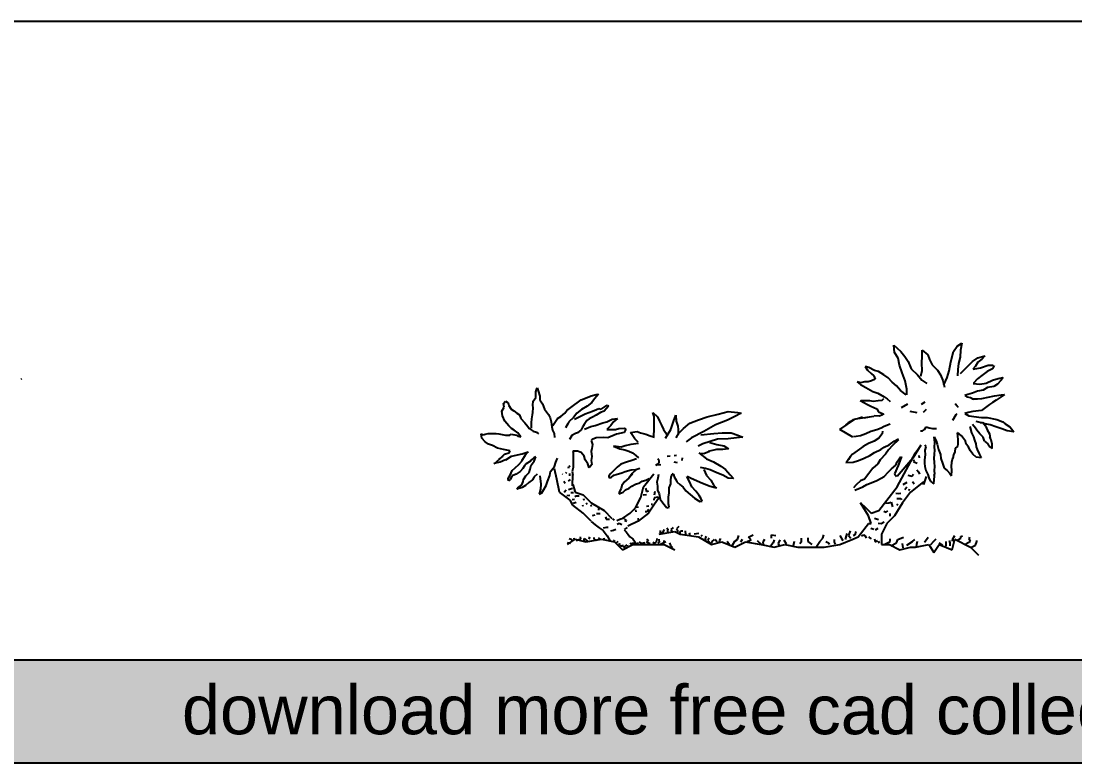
# Model space of a CAD drawing. Header units: millimetres. Extents: x 284148 to 331264, y 78716 to 101523.
# Drawn here: x 318891 to 325490, y 78716 to 83365 of the extents above; entities that cross this region are included whole.
import ezdxf

# ---------------------------------------------------------------- set-up
doc = ezdxf.new("R2010")
doc.units = ezdxf.units.MM
doc.layers.add('www.cad-blocks.net', color=7, linetype='Continuous')
doc.styles.get("Standard").update_dxf_attribs({"font": 'arial.ttf'})

# ---------------------------------------------------------------- blocks, each defined once
blk = doc.blocks.new('A$C3115566C')
at = {"ltscale": 0.02}
blk.add_line((821.4, 735), (824, 737.6), dxfattribs=at)
blk = doc.blocks.new('A$C6ADF5D3E')
for p, q in [((1490.3, 654.7), (1505.3, 664.3)), ((1505.3, 664.3), (1501.2, 642.4)), ((1292.2, 657.4), (1303.1, 647.9)), ((1294.9, 634.2), (1292.2, 657.4)), ((1305.9, 616.4), (1294.9, 634.2)), ((1303.1, 647.9), (1314.1, 638.3)), ((1314.1, 638.3), (1326.4, 621.9)), ((1381, 642.4), (1398.7, 627.4)), ((1381, 623.3), (1381, 642.4)), ((1398.7, 627.4), (1404.2, 612.3)), ((1471.1, 605.5), (1479.3, 638.3)), ((1479.3, 638.3), (1490.3, 654.7)), ((1501.2, 642.4), (1499.8, 620.5)), ((1310, 594.6), (1305.9, 616.4)), ((1318.2, 571.3), (1310, 594.6)), ((1326.4, 621.9), (1337.3, 606.9)), ((1337.3, 606.9), (1346.8, 583.6)), ((1379.6, 601.4), (1381, 623.3)), ((1381, 578.2), (1379.6, 601.4)), ((1404.2, 612.3), (1412.4, 595.9)), ((1412.4, 595.9), (1428.8, 579.5)), ((1465.7, 576.8), (1471.1, 605.5)), ((1494.4, 600), (1493, 580.9)), ((1499.8, 620.5), (1494.4, 600)), ((1523, 590.5), (1538.1, 606.9)), ((1538.1, 606.9), (1555.8, 617.8)), ((1555.8, 604.1), (1547.6, 591.8)), ((1555.8, 617.8), (1577.7, 624.6)), ((1568.1, 613.7), (1555.8, 604.1)), ((1564, 586.4), (1587.2, 594.6)), ((1577.7, 624.6), (1568.1, 613.7)), ((1587.2, 594.6), (1603.6, 594.6)), ((1202.1, 590.5), (1210.3, 579.5)), ((1214.3, 587.7), (1202.1, 590.5)), ((1210.3, 579.5), (1221.2, 568.6)), ((1232.1, 578.2), (1214.3, 587.7)), ((1221.2, 568.6), (1229.4, 561.8)), ((1229.4, 561.8), (1233.5, 550.8)), ((1244.4, 575.4), (1232.1, 578.2)), ((1260.8, 564.5), (1244.4, 575.4)), ((1274.4, 554.9), (1260.8, 564.5)), ((1327.7, 545.4), (1318.2, 571.3)), ((1346.8, 583.6), (1366, 564.5)), ((1366, 564.5), (1379.6, 548.1)), ((1376.9, 560.4), (1381, 578.2)), ((1428.8, 579.5), (1438.4, 564.5)), ((1438.4, 564.5), (1445.2, 546.7)), ((1458.8, 556.3), (1465.7, 576.8)), ((1493, 580.9), (1491.6, 561.8)), ((1501.2, 568.6), (1523, 590.5)), ((1547.6, 591.8), (1539.4, 582.3)), ((1540.8, 582.3), (1564, 586.4)), ((1568.1, 563.1), (1554.5, 552.2)), ((1584.5, 575.4), (1568.1, 563.1)), ((1600.9, 583.6), (1584.5, 575.4)), ((1602.1, 583.5), (1607.2, 593.6)), ((1177.5, 542.6), (1188.4, 534.4)), ((1188.4, 539.9), (1177.5, 542.6)), ((1200.7, 542.6), (1188.4, 539.9)), ((1188.4, 534.4), (1204.8, 524.9)), ((1211.6, 542.6), (1200.7, 542.6)), ((1222.5, 545.4), (1211.6, 542.6)), ((1233.5, 550.8), (1222.5, 545.4)), ((1286.7, 541.3), (1274.4, 554.9)), ((1300.4, 530.3), (1286.7, 541.3)), ((1312.7, 515.3), (1300.4, 530.3)), ((1333.2, 519.4), (1327.7, 545.4)), ((1379.6, 548.1), (1396, 537.2)), ((1445.2, 546.7), (1450.7, 526.2)), ((1449.3, 533.1), (1458.8, 556.3)), ((1540.8, 537.2), (1561.3, 535.8)), ((1554.5, 552.2), (1542.2, 538.5)), ((1561.3, 535.8), (1581.8, 538.5)), ((1581.8, 538.5), (1600.9, 548.1)), ((1600.9, 548.1), (1618.7, 553.6)), ((1617.3, 535.8), (1605, 527.6)), ((1626.9, 546.7), (1617.3, 535.8)), ((1618.7, 553.6), (1635.1, 556.3)), ((1635.1, 556.3), (1626.9, 546.7)), ((171.9, 511.4), (176, 523.9)), ((171.9, 505.8), (171.9, 511.4)), ((171.9, 493.4), (171.9, 505.8)), ((176, 523.9), (178.8, 514.2)), ((178.8, 514.2), (184.3, 497.5)), ((184.3, 497.5), (184.3, 486.4)), ((327.1, 492), (345.1, 498.9)), ((345.1, 498.9), (360.3, 503.1)), ((367.3, 504.5), (354.8, 489.2)), ((360.3, 503.1), (367.3, 504.5)), ((1204.8, 524.9), (1226.6, 512.6)), ((1226.6, 512.6), (1241.7, 507.1)), ((1241.7, 507.1), (1262.2, 496.2)), ((1262.2, 496.2), (1271.7, 489.3)), ((1330.5, 501.6), (1312.7, 515.3)), ((1333.2, 501.6), (1333.2, 519.4)), ((1524.4, 503), (1514.9, 500.3)), ((1514.9, 500.3), (1520.5, 495.9)), ((1520.5, 495.9), (1532.1, 493.5)), ((1538.1, 507.1), (1524.4, 503)), ((1554.5, 513.9), (1538.1, 507.1)), ((1572.2, 516.7), (1554.5, 513.9)), ((1585.9, 524.9), (1572.2, 516.7)), ((1605, 527.6), (1585.9, 524.9)), ((1587.2, 494.8), (1607.7, 498.9)), ((1607.7, 498.9), (1628.2, 501.6)), ((1639.2, 503), (1625.5, 493.4)), ((1628.2, 501.6), (1639.2, 503)), ((65.2, 450.4), (72.1, 462.9)), ((70.7, 475.3), (76.3, 482.3)), ((72.1, 462.9), (70.7, 475.3)), ((76.3, 482.3), (84.6, 476.7)), ((84.6, 476.7), (87.3, 468.4)), ((87.3, 468.4), (94.3, 457.3)), ((162.2, 469.8), (163.6, 482.3)), ((163.6, 461.5), (162.2, 469.8)), ((163.6, 482.3), (171.9, 493.4)), ((184.3, 486.4), (192.7, 474)), ((192.7, 474), (198.2, 457.3)), ((268.9, 453.2), (293.8, 471.2)), ((293.8, 471.2), (300.8, 476.7)), ((300.8, 476.7), (313.2, 486.4)), ((313.2, 486.4), (327.1, 492)), ((332.6, 467), (314.6, 455.9)), ((346.5, 478.1), (332.6, 467)), ((354.8, 489.2), (346.5, 478.1)), ((375.6, 457.3), (395, 469.8)), ((399.1, 467), (385.3, 450.4)), ((395, 469.8), (399.1, 467)), ((1187, 483.9), (1210.3, 471.6)), ((1189.8, 483.9), (1215.7, 483.9)), ((1210.3, 471.6), (1219.8, 466.1)), ((1215.7, 483.9), (1228, 482.5)), ((1219.8, 466.1), (1238.9, 457.9)), ((1228, 482.5), (1243, 483.9)), ((1243, 483.9), (1255.3, 485.2)), ((1255.3, 485.2), (1260.8, 490.7)), ((1271.7, 489.3), (1281.3, 481.1)), ((1316, 461.8), (1336, 474.1)), ((1379.3, 472.6), (1390.1, 480.3)), ((1490.5, 466.4), (1484.3, 474.1)), ((1495.1, 461.8), (1490.5, 466.4)), ((1532.1, 493.5), (1541.5, 488.9)), ((1536.7, 489.3), (1543.5, 489.3)), ((1543.5, 489.3), (1554.5, 489.3)), ((1554.5, 489.3), (1568.1, 490.7)), ((1579.1, 462), (1566.8, 452.4)), ((1568.1, 490.7), (1587.2, 494.8)), ((1591.3, 471.6), (1579.1, 462)), ((1600.9, 478.4), (1591.3, 471.6)), ((1613.2, 485.2), (1600.9, 478.4)), ((1625.5, 493.4), (1613.2, 485.2)), ((66.6, 436.5), (65.2, 450.4)), ((74.9, 419.9), (66.6, 436.5)), ((94.3, 457.3), (102.6, 451.8)), ((102.6, 451.8), (112.3, 444.8)), ((112.3, 444.8), (120.6, 439.3)), ((120.6, 439.3), (124.8, 428.2)), ((159.4, 426.8), (160.8, 439.3)), ((160.8, 439.3), (162.2, 446.2)), ((162.2, 446.2), (163.6, 461.5)), ((198.2, 457.3), (210.7, 440.7)), ((210.7, 440.7), (216.2, 429.6)), ((216.2, 429.6), (219, 417.1)), ((239.8, 428.2), (249.5, 433.7)), ((249.5, 433.7), (262, 444.8)), ((262, 444.8), (268.9, 453.2)), ((289.7, 431), (274.4, 417.1)), ((299.4, 444.8), (289.7, 431)), ((292.4, 425.4), (311.8, 435.1)), ((314.6, 455.9), (299.4, 444.8)), ((311.8, 435.1), (325.7, 442.1)), ((325.7, 442.1), (349.3, 450.4)), ((349.3, 432.4), (338.2, 426.8)), ((349.3, 450.4), (361.7, 455.9)), ((360.3, 437.9), (349.3, 432.4)), ((374.2, 446.2), (360.3, 437.9)), ((361.7, 455.9), (368.7, 458.7)), ((368.7, 458.7), (375.6, 457.3)), ((385.3, 450.4), (374.2, 446.2)), ((537.9, 446.8), (551.9, 432.7)), ((541.7, 434), (537.9, 446.8)), ((541.7, 413.6), (541.7, 434)), ((551.9, 432.7), (558.3, 420)), ((602.9, 418.7), (609.3, 437.8)), ((609.3, 437.8), (610.6, 420)), ((680.7, 423.8), (707.5, 432.7)), ((707.5, 432.7), (741.9, 441.7)), ((741.9, 441.7), (773.8, 449.3)), ((794.2, 434), (771.3, 422.5)), ((773.8, 449.3), (803.1, 446.8)), ((814.6, 444.2), (794.2, 434)), ((803.1, 446.8), (814.6, 444.2)), ((1172, 426.5), (1229.4, 434.7)), ((1193.9, 431.9), (1178.8, 426.5)), ((1199.1, 429.5), (1216.2, 433.1)), ((1230.7, 437.4), (1247.1, 436)), ((1238.9, 457.9), (1244.4, 448.3)), ((1244.4, 448.3), (1259.4, 442.9)), ((1247.1, 436), (1256.7, 440.1)), ((1259.4, 442.9), (1260.8, 440.1)), ((1342.2, 450.9), (1363.8, 446.3)), ((1385.5, 447.8), (1394.7, 457.1)), ((1476.6, 423.1), (1487.4, 440.1)), ((1487.4, 440.1), (1490.5, 443.2)), ((1525.5, 446.7), (1514.7, 443.6)), ((1514.7, 443.6), (1527, 435.8)), ((1539.4, 449.7), (1525.5, 446.7)), ((1527, 435.8), (1567.2, 431.2)), ((1566.8, 452.4), (1539.4, 449.7)), ((1567.2, 431.2), (1584.2, 431.2)), ((1584.2, 431.2), (1615.1, 425)), ((87.3, 404.6), (74.9, 419.9)), ((95.7, 396.3), (87.3, 404.6)), ((104, 390.8), (95.7, 396.3)), ((124.8, 428.2), (137.2, 414.3)), ((137.2, 414.3), (146.9, 403.2)), ((146.9, 403.2), (151.1, 396.3)), ((151.1, 396.3), (163.6, 388)), ((158, 414.3), (159.4, 426.8)), ((158, 397.7), (158, 414.3)), ((219, 417.1), (221.8, 401.8)), ((221.8, 401.8), (223.2, 390.8)), ((224.5, 406), (239.8, 428.2)), ((271.7, 411.6), (264.7, 399.1)), ((274.4, 417.1), (271.7, 411.6)), ((317.4, 400.5), (313.2, 392.1)), ((322.9, 408.8), (317.4, 400.5)), ((331.2, 421.3), (322.9, 408.8)), ((324.3, 394.9), (343.7, 403.2)), ((338.2, 426.8), (331.2, 421.3)), ((343.7, 403.2), (357.6, 406)), ((357.6, 406), (381.1, 414.3)), ((381.1, 414.3), (393.6, 417.1)), ((393.6, 417.1), (410.2, 425.4)), ((406.1, 406), (393.6, 393.5)), ((414.4, 417.1), (406.1, 406)), ((410.2, 425.4), (426.9, 428.2)), ((426.9, 428.2), (414.4, 417.1)), ((421.3, 393.5), (431, 396.3)), ((431, 396.3), (447.6, 397.7)), ((447.6, 397.7), (453.2, 394.9)), ((541.7, 393.2), (541.7, 413.6)), ((558.3, 420), (564.7, 407.2)), ((564.7, 407.2), (571.1, 393.2)), ((594, 393.2), (602.9, 418.7)), ((610.6, 420), (615.7, 403.4)), ((615.7, 403.4), (617, 393.2)), ((619.5, 381.7), (633.5, 397)), ((633.5, 397), (653.9, 413.6)), ((653.9, 413.6), (680.7, 423.8)), ((734.3, 408.5), (697.3, 386.8)), ((771.3, 422.5), (734.3, 408.5)), ((1122.8, 393.6), (1172, 426.5)), ((1148.8, 414.1), (1140.6, 407.3)), ((1157, 418.3), (1148.8, 414.1)), ((1163.8, 423.7), (1157, 418.3)), ((1178.8, 426.5), (1163.8, 423.7)), ((1252.6, 397.7), (1238.9, 392.3)), ((1262.2, 403.2), (1252.6, 397.7)), ((1281.3, 410), (1262.2, 403.2)), ((1388.5, 393.8), (1393.2, 401.5)), ((1393.2, 401.5), (1402.4, 398.4)), ((1402.4, 398.4), (1413.3, 396.9)), ((1413.3, 396.9), (1425.6, 396.9)), ((1529.9, 403.2), (1535.3, 382.7)), ((1547.6, 397.7), (1538.1, 408.7)), ((1551.7, 390.9), (1547.6, 397.7)), ((1562.6, 415.8), (1550.2, 418.8)), ((1562.6, 415.8), (1570.4, 414.9)), ((1570.4, 414.9), (1581.8, 408.5)), ((1580.4, 403.2), (1573, 411.1)), ((1593.4, 408), (1578, 411.1)), ((1580.4, 403.2), (1584.5, 392.3)), ((1612, 401.8), (1593.4, 408)), ((1630.5, 395.7), (1612, 401.8)), ((1615.1, 425), (1633.6, 417.3)), ((1633.6, 417.3), (1641.3, 411.1)), ((1641.3, 411.1), (1655.2, 401.8)), ((1655.2, 401.8), (1661.4, 394.1)), ((0, 379.7), (7, 376.9)), ((2.8, 365.8), (0, 379.7)), ((12.5, 354.7), (2.8, 365.8)), ((7, 376.9), (12.5, 378.3)), ((12.5, 378.3), (22.2, 381)), ((22.2, 381), (37.5, 381)), ((37.5, 381), (47.2, 381)), ((47.2, 381), (55.5, 379.7)), ((55.5, 379.7), (76.3, 375.5)), ((76.3, 375.5), (90.1, 375.5)), ((90.1, 375.5), (94.3, 378.3)), ((94.3, 378.3), (110.9, 375.5)), ((115.1, 382.4), (104, 390.8)), ((110.9, 375.5), (115.1, 372.7)), ((124.8, 370), (115.1, 382.4)), ((115.1, 372.7), (124.8, 370)), ((163.6, 388), (173.3, 385.2)), ((173.3, 385.2), (180.2, 379.7)), ((223.2, 390.8), (228.7, 381)), ((228.7, 381), (230.1, 368.6)), ((284.1, 374.1), (277.2, 361.6)), ((295.2, 381), (284.1, 374.1)), ((302.1, 382.4), (295.2, 381)), ((313.2, 392.1), (302.1, 382.4)), ((360.3, 367.2), (347.9, 361.6)), ((382.5, 368.6), (360.3, 367.2)), ((396.4, 367.2), (382.5, 368.6)), ((393.6, 393.5), (406.1, 393.5)), ((424.1, 378.3), (396.4, 367.2)), ((406.1, 393.5), (421.3, 393.5)), ((447.6, 383.8), (424.1, 378.3)), ((453.2, 394.9), (447.6, 383.8)), ((467.8, 384.2), (488.2, 386.8)), ((472.9, 376.6), (467.8, 384.2)), ((481.8, 363.8), (472.9, 376.6)), ((492, 353.6), (481.8, 363.8)), ((488.2, 386.8), (499.6, 383)), ((499.6, 383), (516.2, 379.1)), ((516.2, 379.1), (529, 374)), ((529, 374), (543, 368.9)), ((540.4, 374), (541.7, 393.2)), ((571.1, 393.2), (577.4, 384.2)), ((577.4, 366.4), (594, 393.2)), ((577.4, 384.2), (582.5, 374)), ((610.6, 367.7), (619.5, 381.7)), ((617, 393.2), (617, 377.9)), ((659, 367.7), (642.5, 354.9)), ((697.3, 386.8), (659, 367.7)), ((688.4, 376.6), (729.2, 380.4)), ((729.2, 380.4), (754.7, 383)), ((773.8, 363.8), (740.6, 362.6)), ((754.7, 383), (782.7, 383)), ((799.3, 367.7), (773.8, 363.8)), ((782.7, 383), (804.4, 375.3)), ((819.7, 368.9), (799.3, 367.7)), ((804.4, 375.3), (819.7, 368.9)), ((1163.8, 369), (1122.8, 393.6)), ((1174.7, 371.8), (1166.5, 370.4)), ((1188.4, 373.1), (1174.7, 371.8)), ((1204.8, 380), (1188.4, 373.1)), ((1219.8, 386.8), (1204.8, 380)), ((1238.9, 392.3), (1219.8, 386.8)), ((1245.8, 366.3), (1230.7, 356.7)), ((1255.3, 380), (1245.8, 366.3)), ((1256.7, 388.2), (1255.3, 380)), ((1293.6, 356.7), (1307.2, 363.6)), ((1376.2, 389.1), (1382.4, 389.1)), ((1382.4, 389.1), (1388.5, 393.8)), ((1418.4, 369.9), (1424.7, 358)), ((1420.4, 353.1), (1418.4, 369.9)), ((1490.3, 382.7), (1493, 362.2)), ((1503.9, 373.1), (1491.6, 384.1)), ((1516.2, 356.7), (1503.9, 373.1)), ((1535.3, 382.7), (1542.2, 370.4)), ((1542.2, 370.4), (1544.9, 359.5)), ((1561.3, 380), (1551.7, 390.9)), ((1572.2, 369), (1561.3, 380)), ((1576.3, 356.7), (1572.2, 369)), ((1584.5, 392.3), (1591.3, 380)), ((1591.3, 380), (1594.1, 364.9)), ((1597.5, 361.5), (1592.9, 369.7)), ((1647.5, 389.5), (1630.5, 395.7)), ((1667.6, 386.4), (1647.5, 389.5)), ((1661.4, 394.1), (1667.6, 386.4)), ((23.6, 347.8), (12.5, 354.7)), ((36.1, 343.6), (23.6, 347.8)), ((51.3, 335.3), (36.1, 343.6)), ((70.7, 331.1), (51.3, 335.3)), ((91.5, 327), (70.7, 331.1)), ((347.9, 361.6), (345.1, 358.9)), ((345.1, 358.9), (349.3, 346.4)), ((346.5, 333.9), (345.1, 324.2)), ((349.3, 346.4), (346.5, 333.9)), ((414.2, 340.9), (434.6, 333.2)), ((423.1, 339.6), (414.2, 340.9)), ((438.4, 338.3), (423.1, 339.6)), ((434.6, 333.2), (449.9, 329.4)), ((451.2, 342.1), (438.4, 338.3)), ((469, 346), (451.2, 342.1)), ((493.3, 349.8), (469, 346)), ((694.7, 348.5), (679.4, 340.9)), ((717.7, 356.2), (694.7, 348.5)), ((736.8, 330.6), (711.3, 324.3)), ((716.4, 352.3), (738.1, 346)), ((740.6, 362.6), (717.7, 356.2)), ((757.2, 330.6), (736.8, 330.6)), ((738.1, 346), (759.8, 342.1)), ((775.1, 333.2), (757.2, 330.6)), ((759.8, 342.1), (775.1, 333.2)), ((1184.3, 332.1), (1170.6, 321.2)), ((1196.6, 340.3), (1184.3, 332.1)), ((1213, 349.9), (1196.6, 340.3)), ((1230.7, 356.7), (1213, 349.9)), ((1232.1, 321.2), (1251.2, 330.8)), ((1251.2, 330.8), (1262.2, 337.6)), ((1262.2, 337.6), (1277.2, 345.8)), ((1288.1, 343.1), (1275.8, 329.4)), ((1277.2, 345.8), (1293.6, 356.7)), ((1307.2, 360.8), (1288.1, 343.1)), ((1376.9, 344.4), (1352.3, 303.4)), ((1360.5, 319.8), (1376.9, 344.4)), ((1389.8, 345.2), (1392.7, 339.2)), ((1392.7, 339.2), (1389.8, 328.4)), ((1419.4, 338.2), (1420.4, 353.1)), ((1420.4, 328.4), (1419.4, 338.2)), ((1424.7, 358), (1428.2, 347.5)), ((1428.2, 347.5), (1431.7, 331.1)), ((1431.7, 331.1), (1438.7, 314.7)), ((1484.8, 334.9), (1483.4, 323.9)), ((1491.6, 340.3), (1484.8, 334.9)), ((1493, 348.5), (1491.6, 340.3)), ((1493, 362.2), (1493, 348.5)), ((1519, 347.2), (1516.2, 356.7)), ((1525.8, 339), (1519, 347.2)), ((1531.2, 328), (1525.8, 339)), ((1544.9, 359.5), (1549, 348.5)), ((1549, 348.5), (1550.4, 339)), ((1550.4, 339), (1553.1, 330.8)), ((1553.1, 330.8), (1559.9, 317.1)), ((1576.3, 356.7), (1587, 348.6)), ((1587, 348.6), (1592.9, 339.3)), ((1592.9, 339.3), (1599.9, 333.4)), ((1599.9, 347.5), (1597.5, 361.5)), ((1599.9, 333.4), (1599.9, 347.5)), ((41.3, 286.3), (58.5, 301)), ((56, 299.8), (69.1, 309.9)), ((76.3, 297.8), (59.6, 290.9)), ((63.8, 306.2), (73.5, 315.9)), ((73.5, 315.9), (87.3, 320)), ((77.2, 298.7), (95.3, 309.9)), ((87.3, 320), (91.5, 327)), ((95.3, 309.9), (128.7, 316.9)), ((127.2, 294.9), (139.5, 314.5)), ((128.7, 316.9), (147.8, 323)), ((147.8, 323), (134.7, 309.9)), ((158, 297.8), (155.2, 293.7)), ((164.9, 304.8), (158, 297.8)), ((171.9, 307.6), (164.9, 304.8)), ((166.3, 293.7), (171.9, 307.6)), ((234.2, 290.9), (239.8, 303.4)), ((286.9, 325.6), (288.3, 320)), ((302.1, 325.6), (286.9, 325.6)), ((288.3, 320), (288.3, 307.6)), ((288.3, 307.6), (288.3, 296.5)), ((313.2, 321.4), (302.1, 325.6)), ((322.9, 310.3), (313.2, 321.4)), ((325.7, 297.8), (322.9, 310.3)), ((334, 285.4), (325.7, 297.8)), ((345.1, 324.2), (346.5, 308.9)), ((346.5, 308.9), (345.1, 296.5)), ((449.9, 329.4), (462.7, 325.5)), ((462.7, 325.5), (474.1, 320.4)), ((486.9, 301.3), (471.6, 296.2)), ((474.1, 320.4), (484.3, 311.5)), ((484.3, 311.5), (493.3, 305.1)), ((557.2, 294.7), (553.6, 301.8)), ((583, 309.9), (591.9, 310.7)), ((604.4, 311.6), (611.5, 312.5)), ((629.3, 304.5), (628.4, 296.5)), ((682, 320.4), (706.2, 301.3)), ((684.6, 318.8), (697, 317.9)), ((697, 317.9), (714.8, 325)), ((706.2, 301.3), (727.9, 292.4)), ((1143.1, 290.3), (1151.4, 302.8)), ((1155.6, 307.5), (1150.2, 299.3)), ((1162.4, 315.7), (1155.6, 307.5)), ((1170.6, 321.2), (1162.4, 315.7)), ((1181.6, 296.6), (1199.3, 303.4)), ((1199.3, 303.4), (1217.1, 311.6)), ((1217.1, 311.6), (1232.1, 321.2)), ((1249.9, 298), (1241.7, 285.7)), ((1266.3, 315.7), (1249.9, 298)), ((1275.8, 329.4), (1266.3, 315.7)), ((1303.1, 213.2), (1360.5, 319.8)), ((1303.1, 292.5), (1312.7, 307.5)), ((1352.3, 303.4), (1303.1, 246)), ((1316.8, 308.9), (1311.3, 293.9)), ((1355.1, 298.4), (1354.2, 292.7)), ((1370.3, 311.7), (1371.2, 304.1)), ((1390.7, 313.5), (1387.8, 298.7)), ((1387.8, 298.7), (1387.8, 287.8)), ((1389.8, 328.4), (1390.7, 313.5)), ((1418.4, 302.6), (1419.4, 316.5)), ((1419.4, 290.8), (1418.4, 302.6)), ((1419.4, 316.5), (1420.4, 328.4)), ((1438.7, 314.7), (1439.9, 303)), ((1439.9, 303), (1444.5, 287.8)), ((1473.7, 291.4), (1477.2, 304.2)), ((1479.3, 314.4), (1476.6, 302.1)), ((1483.4, 323.9), (1479.3, 314.4)), ((1539.4, 315.7), (1531.2, 328)), ((1550.4, 306.2), (1539.4, 315.7)), ((1565.4, 304.8), (1550.4, 306.2)), ((1559.9, 317.1), (1565.4, 304.8)), ((59.6, 290.9), (40.2, 286.8)), ((91.5, 250.7), (97, 264.6)), ((97, 264.6), (106.7, 272.9)), ((106.7, 272.9), (117.8, 284)), ((117.8, 284), (127.5, 293.7)), ((130.3, 271.5), (122, 261.8)), ((135.8, 279.8), (130.3, 271.5)), ((141.4, 285.4), (135.8, 279.8)), ((155.2, 293.7), (141.4, 285.4)), ((151.1, 259), (153.9, 268.7)), ((153.9, 268.7), (156.6, 281.2)), ((156.6, 281.2), (166.3, 293.7)), ((217.6, 261.8), (230.1, 277.1)), ((237.7, 237.8), (229.5, 270.6)), ((230.1, 277.1), (234.2, 290.9)), ((273.3, 272.7), (274.4, 277)), ((274.4, 277), (278.7, 279.2)), ((288.3, 274.3), (285.5, 261.8)), ((288.3, 296.5), (288.3, 286.8)), ((288.3, 286.8), (288.3, 274.3)), ((338.2, 272.9), (334, 285.4)), ((346.5, 284), (338.2, 272.9)), ((345.1, 296.5), (346.5, 284)), ((418, 266.8), (411.7, 260.5)), ((425.7, 275.8), (418, 266.8)), ((437.2, 284.7), (425.7, 275.8)), ((455, 291.1), (437.2, 284.7)), ((451.2, 261.7), (470.3, 266.8)), ((471.6, 296.2), (455, 291.1)), ((470.3, 266.8), (484.3, 268.1)), ((486.9, 268.1), (472.9, 255.4)), ((484.3, 268.1), (497.1, 271.9)), ((547.4, 281.3), (558.1, 287.6)), ((562.5, 282.2), (547.4, 281.3)), ((558.1, 287.6), (557.2, 294.7)), ((615.1, 289.4), (604.4, 291.1)), ((702.4, 270.7), (687.1, 274.5)), ((697.3, 268.1), (706.2, 249)), ((717.7, 266.8), (702.4, 270.7)), ((738.1, 257.9), (717.7, 266.8)), ((727.9, 292.4), (750.9, 278.3)), ((750.9, 278.3), (764.9, 268.1)), ((764.9, 268.1), (780.2, 251.5)), ((1142, 289.8), (1165.2, 291.1)), ((1165.2, 291.1), (1181.6, 296.6)), ((1226.6, 272), (1214.3, 255.6)), ((1241.7, 285.7), (1226.6, 272)), ((1275.8, 261.1), (1285.4, 270.6)), ((1285.4, 270.6), (1299, 281.6)), ((1305.9, 280.2), (1294.9, 254.2)), ((1299, 281.6), (1303.1, 292.5)), ((1311.3, 293.9), (1305.9, 280.2)), ((1354.2, 292.7), (1359.9, 289.9)), ((1359.9, 289.9), (1365.5, 288)), ((1364.6, 267.2), (1369.3, 260.6)), ((1387.8, 287.8), (1389.8, 277.9)), ((1389.8, 277.9), (1392.7, 265)), ((1392.7, 265), (1398.7, 252.2)), ((1420.4, 276.9), (1419.4, 290.8)), ((1419.4, 266), (1420.4, 276.9)), ((1420.4, 252.2), (1419.4, 266)), ((1444.5, 287.8), (1450.4, 272.7)), ((1450.4, 272.7), (1459.7, 264.5)), ((1459.7, 264.5), (1467.9, 255.1)), ((1472.6, 277.3), (1473.7, 291.4)), ((1473.7, 265.6), (1472.6, 277.3)), ((1472.6, 248.1), (1473.7, 265.6)), ((84.6, 239.6), (91.5, 250.7)), ((86, 232.7), (84.6, 239.6)), ((91.5, 236.8), (86, 232.7)), ((97, 247.9), (91.5, 236.8)), ((109.5, 253.5), (97, 247.9)), ((122, 261.8), (109.5, 253.5)), ((131.7, 229.9), (133.1, 236.8)), ((133.1, 236.8), (140, 247.9)), ((140, 247.9), (151.1, 259)), ((160.8, 235.5), (149.7, 227.1)), ((166.3, 245.2), (160.8, 235.5)), ((176, 253.5), (166.3, 245.2)), ((184.3, 247.9), (187.1, 221.6)), ((207.9, 229.9), (214.8, 249.3)), ((214.8, 249.3), (217.6, 261.8)), ((245.9, 196.8), (237.7, 237.8)), ((255.9, 252), (254.8, 253)), ((259.1, 231.3), (263.5, 224.7)), ((265.7, 256.3), (267.9, 259.6)), ((273.3, 231.3), (279.8, 236.7)), ((276.6, 255.2), (276.6, 248.7)), ((286.1, 251.3), (285.1, 216.9)), ((285.5, 261.8), (286.9, 250.7)), ((406.6, 255.4), (400.2, 247.7)), ((400.2, 247.7), (400.2, 242.6)), ((400.2, 242.6), (407.8, 242.6)), ((411.7, 260.5), (406.6, 255.4)), ((407.8, 242.6), (415.5, 250.3)), ((415.5, 250.3), (423.1, 252.8)), ((423.1, 252.8), (441, 257.9)), ((441, 257.9), (451.2, 261.7)), ((462.7, 241.3), (448.6, 229.8)), ((459, 237.8), (475.4, 254.2)), ((472.9, 255.4), (462.7, 241.3)), ((497.1, 226), (504.7, 231.1)), ((504.7, 231.1), (516.2, 234.9)), ((508.2, 213.2), (540.9, 254.2)), ((516.2, 234.9), (526.4, 240)), ((553.6, 240.8), (550.6, 228.1)), ((555.8, 252.7), (553.6, 240.8)), ((594.6, 234.8), (595.3, 244.5)), ((594.6, 223.6), (594.6, 234.8)), ((595.3, 244.5), (598.3, 252)), ((598.3, 252), (601.3, 256.4)), ((602, 254.2), (604.3, 245.3)), ((604.3, 245.3), (609.5, 236.3)), ((609.5, 236.3), (613.2, 228.9)), ((652.5, 230.5), (644.5, 245.7)), ((657.8, 240), (645, 246.4)), ((674.3, 232.4), (657.8, 240)), ((685.8, 227.3), (674.3, 232.4)), ((706.2, 249), (719, 234.9)), ((719, 234.9), (729.2, 218.3)), ((757.2, 250.3), (738.1, 257.9)), ((773.8, 241.3), (757.2, 250.3)), ((790.4, 240), (773.8, 241.3)), ((780.2, 251.5), (790.4, 240)), ((1188.4, 232.4), (1174.7, 220.1)), ((1200.7, 237.8), (1188.4, 232.4)), ((1214.3, 255.6), (1200.7, 237.8)), ((1226.6, 228.3), (1238.9, 233.7)), ((1238.9, 233.7), (1252.6, 240.6)), ((1252.6, 240.6), (1262.2, 246)), ((1262.2, 246), (1275.8, 261.1)), ((1294.9, 254.2), (1300.4, 246)), ((1336.2, 250.1), (1348.5, 247.3)), ((1348.5, 247.3), (1354.2, 253)), ((1369.3, 260.6), (1372.2, 253)), ((1393.3, 246), (1385.1, 221.4)), ((1398.7, 252.2), (1402.6, 238.3)), ((1402.6, 238.3), (1407.2, 231.7)), ((1407.2, 231.7), (1414.2, 224.7)), ((1417.7, 223.6), (1418.9, 235.3)), ((1420, 246.9), (1418.9, 252.8)), ((1418.9, 235.3), (1420, 246.9)), ((1467.9, 255.1), (1472.6, 248.1)), ((128.9, 211.9), (112.3, 206.3)), ((112.3, 206.3), (115.1, 210.5)), ((115.1, 210.5), (127.5, 220.2)), ((127.5, 220.2), (131.7, 229.9)), ((138.6, 217.4), (128.9, 211.9)), ((149.7, 227.1), (138.6, 217.4)), ((185.7, 206.3), (181.6, 191.1)), ((187.1, 221.6), (185.7, 206.3)), ((189.9, 195.2), (196.8, 204.9)), ((196.8, 204.9), (203.8, 217.4)), ((203.8, 217.4), (207.9, 229.9)), ((266.8, 202.9), (260.2, 196.4)), ((286.4, 208.4), (273.3, 204)), ((286.9, 221.4), (295.1, 196.8)), ((433.3, 199.2), (430.8, 191.5)), ((438.4, 208.1), (433.3, 199.2)), ((441, 218.3), (438.4, 208.1)), ((448.6, 229.8), (441, 218.3)), ((444.8, 196.7), (452.5, 204.3)), ((452.5, 204.3), (463.9, 209.4)), ((463.9, 209.4), (471.6, 215.8)), ((471.6, 215.8), (483.1, 222.2)), ((483.1, 222.2), (497.1, 226)), ((500, 180.4), (508.2, 213.2)), ((515, 209.5), (518.3, 198.6)), ((518.3, 198.6), (523.8, 200.7)), ((544.4, 198.6), (542.3, 187.7)), ((550.6, 228.1), (552.1, 216.2)), ((552.1, 216.2), (552.1, 202.8)), ((552.1, 202.8), (557.3, 191.6)), ((588.6, 195.3), (589.4, 210.2)), ((589.4, 210.2), (594.6, 223.6)), ((613.2, 228.9), (622.9, 219.9)), ((622.2, 220.7), (632.9, 212.7)), ((632.9, 212.7), (640.9, 201.1)), ((640.9, 201.1), (654.3, 189.5)), ((659.6, 213.6), (652.5, 230.5)), ((672.1, 200.2), (659.6, 213.6)), ((682.8, 186.8), (672.1, 200.2)), ((698.6, 222.2), (685.8, 227.3)), ((717.7, 214.5), (698.6, 222.2)), ((736.8, 209.4), (717.7, 214.5)), ((729.2, 218.3), (736.8, 209.4)), ((1174.7, 220.1), (1166.5, 210.5)), ((1170.6, 203.7), (1195.2, 213.2)), ((1195.2, 213.2), (1207.5, 221.4)), ((1207.5, 221.4), (1226.6, 228.3)), ((1270.4, 172.2), (1303.1, 213.2)), ((1322, 220.8), (1334.3, 228.4)), ((1333.4, 212.3), (1326.8, 204.7)), ((1337.2, 205.7), (1341.9, 204.7)), ((1385.1, 229.6), (1344.1, 196.8)), ((1350.4, 230.3), (1356.1, 222.7)), ((1385.1, 221.4), (1385.1, 229.6)), ((1414.2, 224.7), (1417.7, 223.6)), ((181.6, 191.1), (189.9, 195.2)), ((278.7, 172.2), (245.9, 196.8)), ((268.9, 186.6), (277.7, 187.7)), ((286.9, 155.8), (278.7, 172.2)), ((280.9, 196.4), (289.6, 196.4)), ((285.3, 173.5), (292.9, 174.6)), ((288.5, 162.6), (297.3, 165.9)), ((294, 183.3), (297.3, 185.5)), ((295.1, 196.8), (319.7, 188.6)), ((297.3, 185.5), (307.1, 185.5)), ((319.7, 188.6), (344.3, 164)), ((320.1, 173.5), (324.5, 174.6)), ((430.8, 191.5), (444.8, 196.7)), ((483.6, 147.6), (500, 180.4)), ((507.4, 188.8), (518.3, 189.9)), ((557.3, 180.4), (540.9, 155.8)), ((542.3, 179), (541.2, 172.4)), ((553.2, 181.1), (542.3, 179)), ((551, 183.3), (553.2, 181.1)), ((557.3, 191.6), (561.1, 175.2)), ((561.1, 175.2), (565.5, 167.7)), ((565.5, 167.7), (573.7, 158)), ((586.4, 181.2), (588.6, 195.3)), ((586.4, 171.5), (586.4, 181.2)), ((586.4, 160.3), (586.4, 171.5)), ((654.3, 189.5), (668.5, 177.9)), ((668.5, 177.9), (680.1, 170.8)), ((680.1, 170.8), (685.4, 168.1)), ((689, 176.1), (682.8, 186.8)), ((685.4, 168.1), (691.7, 169)), ((691.7, 169), (689, 176.1)), ((1245.8, 139.4), (1270.4, 172.2)), ((1276.7, 164), (1284.2, 165.9)), ((1284.2, 165.9), (1288, 150.8)), ((1298.4, 193.4), (1306, 192.4)), ((1302.2, 177.3), (1310.7, 177.3)), ((1306, 192.4), (1314.5, 193.4)), ((1310.7, 177.3), (1314.5, 177.3)), ((1314.5, 177.3), (1316.4, 172.5)), ((1344.1, 196.8), (1319.5, 164)), ((319.7, 131.2), (286.9, 155.8)), ((320.1, 151.7), (319, 156.1)), ((328.8, 159.3), (333.2, 162.6)), ((343, 153.9), (346.3, 156.1)), ((344.3, 164), (385.2, 139.4)), ((365.9, 144.1), (371.3, 144.1)), ((385.2, 139.4), (409.8, 114.8)), ((467.2, 131.2), (483.6, 147.6)), ((483.5, 141.9), (484.6, 135.4)), ((490, 151.7), (490, 147.4)), ((514, 136.5), (519.4, 136.5)), ((518.3, 152.8), (524.8, 153.9)), ((519.4, 136.5), (524.8, 144.1)), ((540.9, 155.8), (524.6, 131.2)), ((532.5, 159.3), (536.8, 159.3)), ((573.7, 158), (581.9, 148.4)), ((581.9, 148.4), (588.6, 149.8)), ((588.6, 149.8), (586.4, 160.3)), ((1188.4, 164), (1204.8, 147.6)), ((1213, 123), (1188.4, 164)), ((1204.8, 147.6), (1221.2, 131.2)), ((1221.2, 131.2), (1245.8, 139.4)), ((1260.6, 137.5), (1268.1, 134.7)), ((1267.2, 162.1), (1276.7, 164)), ((1268.1, 134.7), (1273.8, 138.5)), ((1319.5, 164), (1294.9, 123)), ((1300.3, 159.3), (1305, 156.5)), ((344.3, 106.6), (319.7, 131.2)), ((345.2, 104.9), (357.1, 95.1)), ((348.4, 123.4), (357.1, 125.6)), ((361.5, 129.9), (372.4, 129.9)), ((389.8, 120.1), (392, 112.5)), ((392, 112.5), (401.8, 112.5)), ((411.6, 113.6), (417, 109.2)), ((424.7, 108.1), (434.5, 112.5)), ((425.8, 97.2), (432.3, 99.4)), ((432.3, 99.4), (441, 96.2)), ((434.5, 112.5), (447.5, 116.9)), ((442.6, 114.8), (467.2, 131.2)), ((451.9, 113.6), (449.7, 108.1)), ((449.7, 108.1), (456.2, 106)), ((491.8, 106.6), (459, 90.2)), ((490, 113.6), (494.4, 113.6)), ((524.6, 131.2), (491.8, 106.6)), ((1221.2, 98.4), (1213, 123)), ((1232.2, 115.8), (1244.5, 111)), ((1243.6, 99.7), (1253, 98.7)), ((1253, 98.7), (1262.5, 104.4)), ((1294.9, 123), (1270.4, 98.4)), ((1279.5, 130), (1279.5, 121.4)), ((357.1, 95.1), (370.2, 85.3)), ((370.2, 85.3), (382.2, 76.5)), ((382.2, 76.5), (395.3, 60.2)), ((383.3, 85.3), (394.2, 87.4)), ((394.2, 87.4), (397.4, 87.4)), ((406.2, 75.5), (414.9, 77.6)), ((414.9, 77.6), (421.4, 80.9)), ((447.5, 78.7), (454.1, 72.2)), ((448.6, 79.8), (458.4, 86.3)), ((454.1, 72.2), (460.6, 64.6)), ((557.3, 65.6), (606.5, 73.8)), ((561.9, 76.5), (559.7, 70)), ((559.7, 70), (569.5, 71.1)), ((569.5, 71.1), (573.8, 79.8)), ((581.5, 85.3), (584.7, 80.9)), ((584.7, 80.9), (583.6, 75.5)), ((583.6, 75.5), (583.6, 71.1)), ((601.1, 86.3), (594.5, 79.8)), ((594.5, 79.8), (597.8, 74.4)), ((606.5, 73.8), (622.9, 65.6)), ((619.6, 89.6), (612, 82)), ((612, 82), (615.2, 77.6)), ((615.2, 77.6), (615.2, 70)), ((622.8, 64.6), (623.9, 75.5)), ((623.9, 75.5), (631.6, 75.5)), ((639.2, 75.5), (640.3, 64.6)), ((651.2, 70), (653.3, 63.5)), ((681.6, 67.8), (667.5, 65.6)), ((1145.2, 67), (1143.4, 59.8)), ((1155.9, 75.9), (1150.5, 61.6)), ((1173.8, 74.1), (1170.2, 63.4)), ((1180.2, 57.4), (1213, 98.4)), ((1213, 98.4), (1221.2, 98.4)), ((1219.9, 84.5), (1229.4, 80.8)), ((1235, 78.9), (1243.6, 84.5)), ((1270.4, 98.4), (1254, 65.6)), ((270, 39.5), (279.8, 37.3)), ((270.5, 32.8), (295.1, 49.2)), ((275.5, 51.5), (282, 49.3)), ((282, 49.3), (286.4, 44.9)), ((290.7, 53.7), (291.8, 48.2)), ((295.1, 49.2), (327.9, 41)), ((297.3, 46), (312.5, 50.4)), ((312.5, 50.4), (311.4, 56.9)), ((322.3, 51.5), (326.7, 48.2)), ((322.3, 41.7), (322.3, 51.5)), ((326.7, 48.2), (333.2, 43.9)), ((327.9, 41), (377, 49.2)), ((338.6, 49.3), (340.8, 56.9)), ((352.8, 54.8), (352.8, 49.3)), ((352.8, 49.3), (363.7, 47.1)), ((366.9, 53.7), (372.4, 49.3)), ((377, 49.2), (418, 41)), ((384.4, 53.7), (385.5, 48.2)), ((395.3, 60.2), (404, 43.9)), ((413.8, 47.1), (419.2, 42.8)), ((418, 41), (442.6, 16.4)), ((422.5, 37.3), (429, 43.9)), ((433.4, 37.3), (431.2, 31.9)), ((460.6, 64.6), (466, 56.9)), ((466, 56.9), (474.8, 50.4)), ((466, 38.4), (470.4, 34.1)), ((470.4, 34.1), (474.8, 38.4)), ((474.8, 50.4), (480.2, 43.9)), ((474.8, 38.4), (482.4, 35.1)), ((480.2, 43.9), (486.7, 34.1)), ((488.9, 38.4), (493.3, 36.2)), ((495.4, 41.7), (502, 37.3)), ((502, 37.3), (508.5, 38.4)), ((508.5, 38.4), (514, 39.5)), ((518.3, 49.3), (523.8, 44.9)), ((525.9, 36.2), (518.3, 41.7)), ((525.9, 39.5), (525.9, 36.2)), ((537.9, 40.6), (544.4, 37.3)), ((544.4, 37.3), (549.9, 43.9)), ((549.9, 43.9), (551, 51.5)), ((557.5, 39.5), (553.2, 37.3)), ((556.4, 49.3), (557.5, 39.5)), ((561.9, 34.1), (578.2, 42.8)), ((572.8, 40.6), (572.8, 46)), ((572.8, 37.3), (572.8, 40.6)), ((590.2, 38.4), (593.4, 29.7)), ((622.9, 65.6), (680.3, 57.4)), ((680.3, 57.4), (721.2, 32.8)), ((692.5, 62.4), (688.2, 58)), ((704.5, 58), (701.2, 52.6)), ((701.2, 52.6), (702.3, 47.1)), ((714.3, 52.6), (710, 47.1)), ((710, 47.1), (716.5, 38.4)), ((723, 42.8), (720.8, 37.3)), ((721.2, 32.8), (754, 41)), ((729.6, 48.2), (723, 42.8)), ((732.8, 49.3), (738.3, 42.8)), ((738.3, 42.8), (737.2, 40.6)), ((749.2, 51.5), (745.9, 44.9)), ((745.9, 44.9), (747, 39.5)), ((754, 41), (795, 24.6)), ((770.9, 43.7), (778, 32.9)), ((787, 31.1), (794.1, 43.7)), ((794.1, 43.7), (803.1, 49)), ((795, 24.6), (827.8, 41)), ((803.1, 49), (806.7, 61.6)), ((817.4, 49), (812, 40.1)), ((827.8, 41), (877, 32.8)), ((833.5, 41.9), (846.1, 47.2)), ((837.1, 56.2), (851.4, 63.4)), ((846.1, 47.2), (837.1, 56.2)), ((864, 45.5), (878.3, 32.9)), ((887.3, 49), (881.9, 40.1)), ((881.9, 40.1), (883.7, 32.9)), ((914.1, 38.3), (907, 29.3)), ((908.8, 63.4), (923.1, 61.6)), ((908.8, 52.6), (908.8, 63.4)), ((917.7, 47.2), (914.1, 38.3)), ((935.6, 47.2), (930.3, 36.5)), ((930.3, 36.5), (933.8, 29.3)), ((948.2, 47.2), (955.3, 34.7)), ((980.4, 41.9), (976.8, 29.3)), ((1001.9, 40.1), (998.3, 34.7)), ((1001.9, 52.6), (1001.9, 40.1)), ((1023.4, 54.4), (1023.4, 41.9)), ((1023.4, 41.9), (1035.9, 32.9)), ((1048.5, 23.9), (1061, 41.9)), ((1061, 41.9), (1069.9, 52.6)), ((1069.9, 52.6), (1073.5, 63.4)), ((1078.9, 41.9), (1087.9, 38.3)), ((1087.9, 38.3), (1089.6, 32.9)), ((1105.8, 49), (1105.8, 40.1)), ((1105.8, 40.1), (1109.3, 34.7)), ((1122.8, 32.8), (1163.8, 49.2)), ((1123.7, 61.6), (1127.3, 54.4)), ((1127.3, 54.4), (1132.6, 45.5)), ((1143.4, 59.8), (1139.8, 49)), ((1150.5, 61.6), (1157.7, 52.6)), ((1163.8, 49.2), (1180.2, 57.4)), ((1170.2, 63.4), (1164.9, 59.8)), ((1191.5, 59.9), (1197.2, 63.7)), ((1197.2, 63.7), (1202.9, 59.9)), ((1202.9, 59.9), (1205.7, 52.4)), ((1214.2, 58), (1217.1, 54.3)), ((1217.1, 54.3), (1221.8, 50.5)), ((1231.3, 50.5), (1234.1, 41)), ((1234.1, 41), (1240.7, 45.7)), ((1243.6, 43.8), (1246.4, 38.2)), ((1254, 65.6), (1254, 32.8)), ((1261.6, 32.9), (1281.3, 41.9)), ((1281.3, 41.9), (1281.3, 50.8)), ((1283.1, 29.3), (1301, 38.3)), ((1301, 38.3), (1304.6, 49)), ((1304.6, 49), (1322.5, 56.2)), ((1318.9, 36.5), (1320.7, 22.2)), ((1333.2, 31.1), (1351.1, 41.9)), ((1351.1, 41.9), (1358.3, 49)), ((1365.5, 41.9), (1363.7, 32.9)), ((1388.7, 40.1), (1399.5, 56.2)), ((1408.4, 32.9), (1417.4, 43.7)), ((1417.4, 43.7), (1424.6, 50.8)), ((1433.5, 38.3), (1444.3, 31.1)), ((1455, 41.9), (1455, 34.7)), ((1455, 34.7), (1455, 27.5)), ((1465.8, 45.5), (1467.5, 38.3)), ((1467.5, 38.3), (1467.5, 29.3)), ((1481.9, 59.8), (1474.7, 47.2)), ((1474.7, 47.2), (1474.7, 43.7)), ((1475.2, 16.4), (1483.4, 49.2)), ((1483.4, 49.2), (1532.6, 24.6)), ((1492.6, 47.2), (1501.6, 52.6)), ((1501.6, 58), (1506.9, 59.8)), ((1501.6, 52.6), (1501.6, 58)), ((1517.7, 34.7), (1532, 43.7)), ((1528.4, 50.8), (1530.2, 56.2)), ((1532, 43.7), (1528.4, 50.8)), ((1548.1, 31.1), (1551.7, 41.9)), ((1551.7, 41.9), (1551.7, 45.5)), ((443.2, 26.4), (433.4, 29.7)), ((442.6, 16.4), (475.4, 32.8)), ((443.2, 31.9), (443.2, 26.4)), ((446.4, 23.2), (457.3, 31.9)), ((449.7, 26.4), (446.4, 23.2)), ((457.3, 31.9), (458.4, 27.5)), ((475.4, 32.8), (508.2, 32.8)), ((508.2, 32.8), (549.1, 32.8)), ((549.1, 32.8), (573.7, 32.8)), ((573.7, 32.8), (606.5, 16.4)), ((593.4, 29.7), (598.9, 23.2)), ((877, 32.8), (917.9, 24.6)), ((917.9, 24.6), (950.7, 32.8)), ((950.7, 32.8), (991.7, 24.6)), ((991.7, 24.6), (1040.9, 24.6)), ((1040.9, 24.6), (1073.7, 24.6)), ((1073.7, 24.6), (1122.8, 32.8)), ((1254, 32.8), (1278.5, 32.8)), ((1278.5, 32.8), (1311.3, 16.4)), ((1311.3, 16.4), (1344.1, 24.6)), ((1344.1, 24.6), (1360.5, 24.6)), ((1360.5, 24.6), (1401.5, 32.8)), ((1363.7, 32.9), (1361.9, 25.7)), ((1401.5, 32.8), (1417.9, 8.2)), ((1417.9, 8.2), (1434.3, 32.8)), ((1434.3, 32.8), (1475.2, 16.4)), ((1532.6, 24.6), (1557.2, 0)), ((1533.8, 23.9), (1548.1, 31.1))]:
    blk.add_line(p, q)
blk = doc.blocks.new('FORMAT')
at = {"true_color": 0x546d8e}
h = blk.add_hatch(color=155, dxfattribs=at)
h.set_gradient(color1=(68, 68, 68), color2=(84, 109, 142), tint=1)
h.paths.add_polyline_path([(287877.4, 79361.7), (287877.4, 78715.5), (331264, 78715.5), (331264, 79361.7)])
at = {"color": 155, "true_color": 0x546d8e}
for p, q in [((287877.4, 83365), (331264, 83365)), ((287877.4, 79361.7), (331264, 79361.7)), ((287877.4, 79361.7), (331264, 79361.7)), ((287877.4, 78715.5), (331264, 78715.5))]:
    blk.add_line(p, q, dxfattribs=at)
at = {"layer": 'www.cad-blocks.net', "insert": (319898.5, 79202.4), "char_height": 307.125, "attachment_point": 1}
blk.add_mtext_dynamic_manual_height_columns('{\\C255;\\c16777215;download more free cad collection at: www.cad-blocks.net}', width=45138.163, gutter_width=12.5, heights=[0], dxfattribs=at)

msp = doc.modelspace()

# ---------------------------------------------------------------- block references
for name, p, xscale, yscale, zscale in [('A$C3115566C', (317660.5, 80018.5), 1.5, 1.5, 1.5), ('A$C6ADF5D3E', (321771.6, 80018.5), 2, 2, 2)]:
    msp.add_blockref(name, p, dxfattribs=dict(xscale=xscale, yscale=yscale, zscale=zscale))
at = {"layer": 'www.cad-blocks.net'}
msp.add_blockref('FORMAT', (0, 0), dxfattribs=at)

doc.saveas('drawing.dxf')
